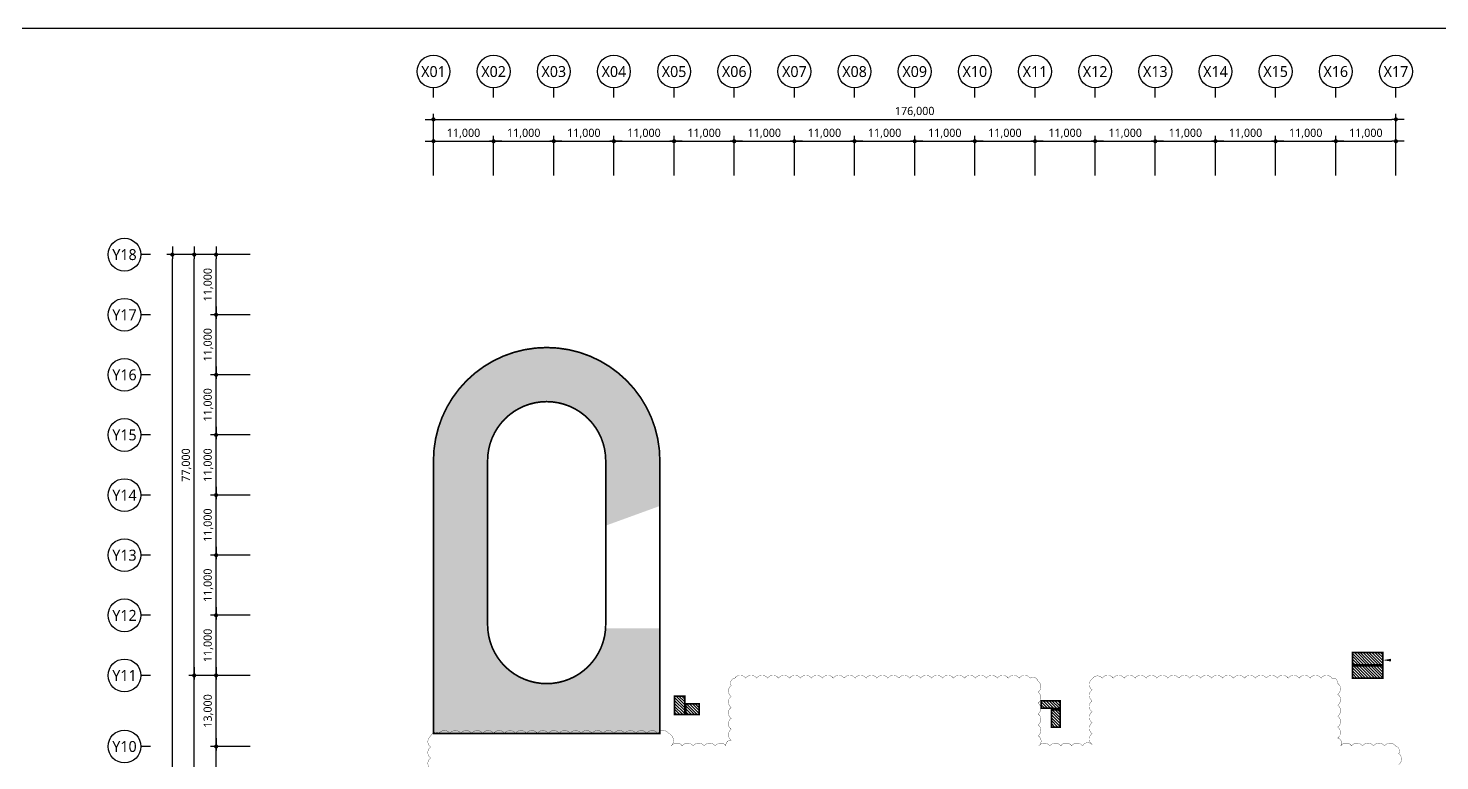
# Model space of a CAD drawing. Header units: millimetres. Extents: x 1037297 to 2672330, y 928637 to 1464837.
# Drawn here: x 1434813 to 1692930, y 1062687 to 1196737 of the extents above; entities that cross this region are included whole.
import ezdxf
from ezdxf.enums import TextEntityAlignment as Align

# ---------------------------------------------------------------- set-up
doc = ezdxf.new("R2010")
doc.units = ezdxf.units.MM
doc.header["$LTSCALE"] = 5
doc.header["$MEASUREMENT"] = 0
doc.header["$PDSIZE"] = -10
doc.linetypes.add('ACAD_ISO12W100', pattern=[21, 12, -3, 0, -3, 0, -3])
doc.linetypes.add('JIS_09_15', pattern=[18.9, 15, -0.9, 0.6, -0.9, 0.6, -0.9])
doc.layers.get('0').update_dxf_attribs({"linetype": 'CONTINUOUS'})
doc.layers.get('Defpoints').update_dxf_attribs({"color": 153, "linetype": 'CONTINUOUS'})
for name, color, linetype, lineweight in [('A-AXIS-BUBL', 7, 'CONTINUOUS', 25), ('A-DIMS', 7, 'CONTINUOUS', 25), ('A-MKXS-LEAD', 7, 'CONTINUOUS', 25), ('A-XXXX-TXT2', 3, 'CONTINUOUS', 25), ('REV-202205', 20, 'CONTINUOUS', 25)]:
    doc.layers.add(name, color=color, linetype=linetype, lineweight=lineweight)
doc.layers.add('방수', color=7, linetype='CONTINUOUS')
doc.styles.add('HY울릉도L', font='')
doc.styles.add('맑은고딕', font='malgun.ttf')
doc.styles.get('HY울릉도L').set_extended_font_data('HYwulM')
doc.dimstyles.new('CDIM', dxfattribs={"dimtxt": 3, "dimasz": 1.5, "dimexe": 2, "dimexo": 1, "dimgap": 1, "dimtad": 1, "dimdec": 0, "dimrnd": 0.5, "dimzin": 0, "dimdsep": 32, "dimlunit": 6, "dimtxsty": 'HY울릉도L', "dimblk1": '_CIDOT', "dimblk2": '_CIDOT', "dimsah": 1, "dimcen": 5.5, "dimclrd": 2, "dimclre": 2, "dimclrt": 7, "dimadec": 0, "dimazin": 0, "dimtfac": 1, "dimtdec": 0, "dimtix": 1, "dimtmove": 2, "dimatfit": 1, "dimldrblk": '_CIDOT', "dimfxl": 1, "dimtolj": 1, "dimtzin": 0, "dimlwd": -1, "dimarcsym": 0})

# ---------------------------------------------------------------- blocks, each defined once
blk = doc.blocks.new('_CIDOT')
at = {"color": 0, "linetype": 'ByBlock'}
blk.add_line((2, 0), (-1, 0), dxfattribs=at)
at = {"color": 0, "linetype": 'ByBlock', "const_width": 0.5}
blk.add_lwpolyline([(-0.25, 0, 1), (0.25, 0, 1)], format="xyb", close=True, dxfattribs=at)
blk = doc.blocks.new('*D15')
at = {"layer": 'A-DIMS', "lineweight": -2, "transparency": 16777216}
for p, q in [((93193, 151121), (85943, 151121)), ((93193, 135121), (85943, 135121))]:
    blk.add_line(p, q, dxfattribs=at)
at = {"layer": 'A-DIMS', "transparency": 16777216}
blk.add_line((86943, 135871), (86943, 150371), dxfattribs=at)
at = {"layer": 'Defpoints', "color": 0, "transparency": 16777216}
for p in [(86943, 151121), (93693, 151121), (93693, 135121)]:
    blk.add_point(p, dxfattribs=at)
at = {"layer": 'A-DIMS', "transparency": 16777216, "xscale": 750, "yscale": 750, "zscale": 750}
for p, rotation in [((86943, 151121), 90), ((86943, 135121), 270)]:
    blk.add_blockref('_CIDOT', p, dxfattribs=dict(at, rotation=rotation))
at = {"layer": 'A-DIMS', "color": 3, "transparency": 16777216, "insert": (85538, 143121), "char_height": 1500, "attachment_point": 5, "rotation": 90, "style": '맑은고딕'}
blk.add_mtext('\\A1;16,000', dxfattribs=at)
blk = doc.blocks.new('*D16')
at = {"layer": 'A-DIMS', "lineweight": -2, "transparency": 16777216}
for p, q in [((93193, 164121), (85943, 164121)), ((93193, 151121), (85943, 151121))]:
    blk.add_line(p, q, dxfattribs=at)
at = {"layer": 'A-DIMS', "transparency": 16777216}
blk.add_line((86943, 151871), (86943, 163371), dxfattribs=at)
at = {"layer": 'Defpoints', "color": 0, "transparency": 16777216}
for p in [(86943, 164121), (93693, 164121), (93693, 151121)]:
    blk.add_point(p, dxfattribs=at)
at = {"layer": 'A-DIMS', "transparency": 16777216, "xscale": 750, "yscale": 750, "zscale": 750}
for p, rotation in [((86943, 164121), 90), ((86943, 151121), 270)]:
    blk.add_blockref('_CIDOT', p, dxfattribs=dict(at, rotation=rotation))
at = {"layer": 'A-DIMS', "color": 3, "transparency": 16777216, "insert": (85538, 157621), "char_height": 1500, "attachment_point": 5, "rotation": 90, "style": '맑은고딕'}
blk.add_mtext('\\A1;13,000', dxfattribs=at)
blk = doc.blocks.new('*D17')
at = {"layer": 'A-DIMS', "lineweight": -2, "transparency": 16777216}
for p, q in [((93193, 175121), (85943, 175121)), ((93193, 164121), (85943, 164121))]:
    blk.add_line(p, q, dxfattribs=at)
at = {"layer": 'A-DIMS', "transparency": 16777216}
blk.add_line((86943, 164871), (86943, 174371), dxfattribs=at)
at = {"layer": 'Defpoints', "color": 0, "transparency": 16777216}
for p in [(86943, 175121), (93693, 175121), (93693, 164121)]:
    blk.add_point(p, dxfattribs=at)
at = {"layer": 'A-DIMS', "transparency": 16777216, "xscale": 750, "yscale": 750, "zscale": 750}
for p, rotation in [((86943, 175121), 90), ((86943, 164121), 270)]:
    blk.add_blockref('_CIDOT', p, dxfattribs=dict(at, rotation=rotation))
at = {"layer": 'A-DIMS', "color": 3, "transparency": 16777216, "insert": (85538, 169621), "char_height": 1500, "attachment_point": 5, "rotation": 90, "style": '맑은고딕'}
blk.add_mtext('\\A1;11,000', dxfattribs=at)
blk = doc.blocks.new('*D18')
at = {"layer": 'A-DIMS', "lineweight": -2, "transparency": 16777216}
for p, q in [((93193, 186121), (85943, 186121)), ((93193, 175121), (85943, 175121))]:
    blk.add_line(p, q, dxfattribs=at)
at = {"layer": 'A-DIMS', "transparency": 16777216}
blk.add_line((86943, 175871), (86943, 185371), dxfattribs=at)
at = {"layer": 'Defpoints', "color": 0, "transparency": 16777216}
for p in [(86943, 186121), (93693, 186121), (93693, 175121)]:
    blk.add_point(p, dxfattribs=at)
at = {"layer": 'A-DIMS', "transparency": 16777216, "xscale": 750, "yscale": 750, "zscale": 750}
for p, rotation in [((86943, 186121), 90), ((86943, 175121), 270)]:
    blk.add_blockref('_CIDOT', p, dxfattribs=dict(at, rotation=rotation))
at = {"layer": 'A-DIMS', "color": 3, "transparency": 16777216, "insert": (85538, 180621), "char_height": 1500, "attachment_point": 5, "rotation": 90, "style": '맑은고딕'}
blk.add_mtext('\\A1;11,000', dxfattribs=at)
blk = doc.blocks.new('*D19')
at = {"layer": 'A-DIMS', "lineweight": -2, "transparency": 16777216}
for p, q in [((93193, 197121), (85943, 197121)), ((93193, 186121), (85943, 186121))]:
    blk.add_line(p, q, dxfattribs=at)
at = {"layer": 'A-DIMS', "transparency": 16777216}
blk.add_line((86943, 186871), (86943, 196371), dxfattribs=at)
at = {"layer": 'Defpoints', "color": 0, "transparency": 16777216}
for p in [(86943, 197121), (93693, 197121), (93693, 186121)]:
    blk.add_point(p, dxfattribs=at)
at = {"layer": 'A-DIMS', "transparency": 16777216, "xscale": 750, "yscale": 750, "zscale": 750}
for p, rotation in [((86943, 197121), 90), ((86943, 186121), 270)]:
    blk.add_blockref('_CIDOT', p, dxfattribs=dict(at, rotation=rotation))
at = {"layer": 'A-DIMS', "color": 3, "transparency": 16777216, "insert": (85538, 191621), "char_height": 1500, "attachment_point": 5, "rotation": 90, "style": '맑은고딕'}
blk.add_mtext('\\A1;11,000', dxfattribs=at)
blk = doc.blocks.new('*D20')
at = {"layer": 'A-DIMS', "lineweight": -2, "transparency": 16777216}
for p, q in [((93193, 208121), (85943, 208121)), ((93193, 197121), (85943, 197121))]:
    blk.add_line(p, q, dxfattribs=at)
at = {"layer": 'A-DIMS', "transparency": 16777216}
blk.add_line((86943, 197871), (86943, 207371), dxfattribs=at)
at = {"layer": 'Defpoints', "color": 0, "transparency": 16777216}
for p in [(86943, 208121), (93693, 208121), (93693, 197121)]:
    blk.add_point(p, dxfattribs=at)
at = {"layer": 'A-DIMS', "transparency": 16777216, "xscale": 750, "yscale": 750, "zscale": 750}
for p, rotation in [((86943, 208121), 90), ((86943, 197121), 270)]:
    blk.add_blockref('_CIDOT', p, dxfattribs=dict(at, rotation=rotation))
at = {"layer": 'A-DIMS', "color": 3, "transparency": 16777216, "insert": (85538, 202621), "char_height": 1500, "attachment_point": 5, "rotation": 90, "style": '맑은고딕'}
blk.add_mtext('\\A1;11,000', dxfattribs=at)
blk = doc.blocks.new('*D21')
at = {"layer": 'A-DIMS', "lineweight": -2, "transparency": 16777216}
for p, q in [((93193, 219121), (85943, 219121)), ((93193, 208121), (85943, 208121))]:
    blk.add_line(p, q, dxfattribs=at)
at = {"layer": 'A-DIMS', "transparency": 16777216}
blk.add_line((86943, 208871), (86943, 218371), dxfattribs=at)
at = {"layer": 'Defpoints', "color": 0, "transparency": 16777216}
for p in [(86943, 219121), (93693, 219121), (93693, 208121)]:
    blk.add_point(p, dxfattribs=at)
at = {"layer": 'A-DIMS', "transparency": 16777216, "xscale": 750, "yscale": 750, "zscale": 750}
for p, rotation in [((86943, 219121), 90), ((86943, 208121), 270)]:
    blk.add_blockref('_CIDOT', p, dxfattribs=dict(at, rotation=rotation))
at = {"layer": 'A-DIMS', "color": 3, "transparency": 16777216, "insert": (85538, 213621), "char_height": 1500, "attachment_point": 5, "rotation": 90, "style": '맑은고딕'}
blk.add_mtext('\\A1;11,000', dxfattribs=at)
blk = doc.blocks.new('*D22')
at = {"layer": 'A-DIMS', "lineweight": -2, "transparency": 16777216}
for p, q in [((93193, 230121), (85943, 230121)), ((93193, 219121), (85943, 219121))]:
    blk.add_line(p, q, dxfattribs=at)
at = {"layer": 'A-DIMS', "transparency": 16777216}
blk.add_line((86943, 219871), (86943, 229371), dxfattribs=at)
at = {"layer": 'Defpoints', "color": 0, "transparency": 16777216}
for p in [(86943, 230121), (93693, 230121), (93693, 219121)]:
    blk.add_point(p, dxfattribs=at)
at = {"layer": 'A-DIMS', "transparency": 16777216, "xscale": 750, "yscale": 750, "zscale": 750}
for p, rotation in [((86943, 230121), 90), ((86943, 219121), 270)]:
    blk.add_blockref('_CIDOT', p, dxfattribs=dict(at, rotation=rotation))
at = {"layer": 'A-DIMS', "color": 3, "transparency": 16777216, "insert": (85538, 224621), "char_height": 1500, "attachment_point": 5, "rotation": 90, "style": '맑은고딕'}
blk.add_mtext('\\A1;11,000', dxfattribs=at)
blk = doc.blocks.new('*D23')
at = {"layer": 'A-DIMS', "lineweight": -2, "transparency": 16777216}
for p, q in [((93193, 241121), (85943, 241121)), ((93193, 230121), (85943, 230121))]:
    blk.add_line(p, q, dxfattribs=at)
at = {"layer": 'A-DIMS', "transparency": 16777216}
blk.add_line((86943, 230871), (86943, 240371), dxfattribs=at)
at = {"layer": 'Defpoints', "color": 0, "transparency": 16777216}
for p in [(86943, 241121), (93693, 241121), (93693, 230121)]:
    blk.add_point(p, dxfattribs=at)
at = {"layer": 'A-DIMS', "transparency": 16777216, "xscale": 750, "yscale": 750, "zscale": 750}
for p, rotation in [((86943, 241121), 90), ((86943, 230121), 270)]:
    blk.add_blockref('_CIDOT', p, dxfattribs=dict(at, rotation=rotation))
at = {"layer": 'A-DIMS', "color": 3, "transparency": 16777216, "insert": (85538, 235621), "char_height": 1500, "attachment_point": 5, "rotation": 90, "style": '맑은고딕'}
blk.add_mtext('\\A1;11,000', dxfattribs=at)
blk = doc.blocks.new('*D25')
at = {"layer": 'A-DIMS', "lineweight": -2, "transparency": 16777216}
for p, q in [((93193, 241121), (77943, 241121)), ((93193, 45121), (77943, 45121))]:
    blk.add_line(p, q, dxfattribs=at)
at = {"layer": 'A-DIMS', "transparency": 16777216}
blk.add_line((78943, 45871), (78943, 240371), dxfattribs=at)
at = {"layer": 'Defpoints', "color": 0, "transparency": 16777216}
for p in [(78943, 241121), (93693, 241121), (93693, 45121)]:
    blk.add_point(p, dxfattribs=at)
at = {"layer": 'A-DIMS', "transparency": 16777216, "xscale": 750, "yscale": 750, "zscale": 750}
for p, rotation in [((78943, 241121), 90), ((78943, 45121), 270)]:
    blk.add_blockref('_CIDOT', p, dxfattribs=dict(at, rotation=rotation))
at = {"layer": 'A-DIMS', "color": 3, "transparency": 16777216, "insert": (77538, 143121), "char_height": 1500, "attachment_point": 5, "rotation": 90, "style": '맑은고딕'}
blk.add_mtext('\\A1;196,000', dxfattribs=at)
blk = doc.blocks.new('*D27')
at = {"layer": 'A-DIMS', "lineweight": -2, "transparency": 16777216}
for p, q in [((93193, 164121), (81943, 164121)), ((93193, 122121), (81943, 122121))]:
    blk.add_line(p, q, dxfattribs=at)
at = {"layer": 'A-DIMS', "transparency": 16777216}
blk.add_line((82943, 122871), (82943, 163371), dxfattribs=at)
at = {"layer": 'Defpoints', "color": 0, "transparency": 16777216}
for p in [(82943, 164121), (93693, 164121), (93693, 122121)]:
    blk.add_point(p, dxfattribs=at)
at = {"layer": 'A-DIMS', "transparency": 16777216, "xscale": 750, "yscale": 750, "zscale": 750}
for p, rotation in [((82943, 164121), 90), ((82943, 122121), 270)]:
    blk.add_blockref('_CIDOT', p, dxfattribs=dict(at, rotation=rotation))
at = {"layer": 'A-DIMS', "color": 3, "transparency": 16777216, "insert": (81542, 143121), "char_height": 1500, "attachment_point": 5, "rotation": 90, "style": '맑은고딕'}
blk.add_mtext('\\A1;42,000', dxfattribs=at)
blk = doc.blocks.new('*D28')
at = {"layer": 'A-DIMS', "lineweight": -2, "transparency": 16777216}
for p, q in [((93193, 241121), (81943, 241121)), ((93193, 164121), (81943, 164121))]:
    blk.add_line(p, q, dxfattribs=at)
at = {"layer": 'A-DIMS', "transparency": 16777216}
blk.add_line((82943, 164871), (82943, 240371), dxfattribs=at)
at = {"layer": 'Defpoints', "color": 0, "transparency": 16777216}
for p in [(82943, 241121), (93693, 241121), (93693, 164121)]:
    blk.add_point(p, dxfattribs=at)
at = {"layer": 'A-DIMS', "transparency": 16777216, "xscale": 750, "yscale": 750, "zscale": 750}
for p, rotation in [((82943, 241121), 90), ((82943, 164121), 270)]:
    blk.add_blockref('_CIDOT', p, dxfattribs=dict(at, rotation=rotation))
at = {"layer": 'A-DIMS', "color": 3, "transparency": 16777216, "insert": (81542, 202621), "char_height": 1500, "attachment_point": 5, "rotation": 90, "style": '맑은고딕'}
blk.add_mtext('\\A1;77,000', dxfattribs=at)
blk = doc.blocks.new('*D29')
at = {"layer": 'A-DIMS', "lineweight": -2, "transparency": 16777216}
for p, q in [((148693, 255621), (148693, 262871)), ((159693, 255621), (159693, 262871))]:
    blk.add_line(p, q, dxfattribs=at)
at = {"layer": 'A-DIMS', "transparency": 16777216}
blk.add_line((149443, 261871), (158943, 261871), dxfattribs=at)
at = {"layer": 'Defpoints', "color": 0, "transparency": 16777216}
for p in [(159693, 261871), (148693, 255121), (159693, 255121)]:
    blk.add_point(p, dxfattribs=at)
at = {"layer": 'A-DIMS', "transparency": 16777216, "xscale": 750, "yscale": 750, "zscale": 750, "rotation": 180}
blk.add_blockref('_CIDOT', (148693, 261871), dxfattribs=at)
at = {"layer": 'A-DIMS', "transparency": 16777216, "xscale": 750, "yscale": 750, "zscale": 750}
blk.add_blockref('_CIDOT', (159693, 261871), dxfattribs=at)
at = {"layer": 'A-DIMS', "color": 3, "transparency": 16777216, "insert": (154193, 263275), "char_height": 1500, "attachment_point": 5, "style": '맑은고딕'}
blk.add_mtext('\\A1;11,000', dxfattribs=at)
blk = doc.blocks.new('*D30')
at = {"layer": 'A-DIMS', "lineweight": -2, "transparency": 16777216}
for p, q in [((159693, 255621), (159693, 262871)), ((170693, 255621), (170693, 262871))]:
    blk.add_line(p, q, dxfattribs=at)
at = {"layer": 'A-DIMS', "transparency": 16777216}
blk.add_line((160443, 261871), (169943, 261871), dxfattribs=at)
at = {"layer": 'Defpoints', "color": 0, "transparency": 16777216}
for p in [(170693, 261871), (159693, 255121), (170693, 255121)]:
    blk.add_point(p, dxfattribs=at)
at = {"layer": 'A-DIMS', "transparency": 16777216, "xscale": 750, "yscale": 750, "zscale": 750, "rotation": 180}
blk.add_blockref('_CIDOT', (159693, 261871), dxfattribs=at)
at = {"layer": 'A-DIMS', "transparency": 16777216, "xscale": 750, "yscale": 750, "zscale": 750}
blk.add_blockref('_CIDOT', (170693, 261871), dxfattribs=at)
at = {"layer": 'A-DIMS', "color": 3, "transparency": 16777216, "insert": (165193, 263275), "char_height": 1500, "attachment_point": 5, "style": '맑은고딕'}
blk.add_mtext('\\A1;11,000', dxfattribs=at)
blk = doc.blocks.new('*D31')
at = {"layer": 'A-DIMS', "lineweight": -2, "transparency": 16777216}
for p, q in [((170693, 255621), (170693, 262871)), ((181693, 255621), (181693, 262871))]:
    blk.add_line(p, q, dxfattribs=at)
at = {"layer": 'A-DIMS', "transparency": 16777216}
blk.add_line((171443, 261871), (180943, 261871), dxfattribs=at)
at = {"layer": 'Defpoints', "color": 0, "transparency": 16777216}
for p in [(181693, 261871), (170693, 255121), (181693, 255121)]:
    blk.add_point(p, dxfattribs=at)
at = {"layer": 'A-DIMS', "transparency": 16777216, "xscale": 750, "yscale": 750, "zscale": 750, "rotation": 180}
blk.add_blockref('_CIDOT', (170693, 261871), dxfattribs=at)
at = {"layer": 'A-DIMS', "transparency": 16777216, "xscale": 750, "yscale": 750, "zscale": 750}
blk.add_blockref('_CIDOT', (181693, 261871), dxfattribs=at)
at = {"layer": 'A-DIMS', "color": 3, "transparency": 16777216, "insert": (176193, 263275), "char_height": 1500, "attachment_point": 5, "style": '맑은고딕'}
blk.add_mtext('\\A1;11,000', dxfattribs=at)
blk = doc.blocks.new('*D32')
at = {"layer": 'A-DIMS', "lineweight": -2, "transparency": 16777216}
for p, q in [((181693, 255621), (181693, 262871)), ((192693, 255621), (192693, 262871))]:
    blk.add_line(p, q, dxfattribs=at)
at = {"layer": 'A-DIMS', "transparency": 16777216}
blk.add_line((182443, 261871), (191943, 261871), dxfattribs=at)
at = {"layer": 'Defpoints', "color": 0, "transparency": 16777216}
for p in [(192693, 261871), (181693, 255121), (192693, 255121)]:
    blk.add_point(p, dxfattribs=at)
at = {"layer": 'A-DIMS', "transparency": 16777216, "xscale": 750, "yscale": 750, "zscale": 750, "rotation": 180}
blk.add_blockref('_CIDOT', (181693, 261871), dxfattribs=at)
at = {"layer": 'A-DIMS', "transparency": 16777216, "xscale": 750, "yscale": 750, "zscale": 750}
blk.add_blockref('_CIDOT', (192693, 261871), dxfattribs=at)
at = {"layer": 'A-DIMS', "color": 3, "transparency": 16777216, "insert": (187193, 263275), "char_height": 1500, "attachment_point": 5, "style": '맑은고딕'}
blk.add_mtext('\\A1;11,000', dxfattribs=at)
blk = doc.blocks.new('*D33')
at = {"layer": 'A-DIMS', "lineweight": -2, "transparency": 16777216}
for p, q in [((192693, 255621), (192693, 262871)), ((203693, 255621), (203693, 262871))]:
    blk.add_line(p, q, dxfattribs=at)
at = {"layer": 'A-DIMS', "transparency": 16777216}
blk.add_line((193443, 261871), (202943, 261871), dxfattribs=at)
at = {"layer": 'Defpoints', "color": 0, "transparency": 16777216}
for p in [(203693, 261871), (192693, 255121), (203693, 255121)]:
    blk.add_point(p, dxfattribs=at)
at = {"layer": 'A-DIMS', "transparency": 16777216, "xscale": 750, "yscale": 750, "zscale": 750, "rotation": 180}
blk.add_blockref('_CIDOT', (192693, 261871), dxfattribs=at)
at = {"layer": 'A-DIMS', "transparency": 16777216, "xscale": 750, "yscale": 750, "zscale": 750}
blk.add_blockref('_CIDOT', (203693, 261871), dxfattribs=at)
at = {"layer": 'A-DIMS', "color": 3, "transparency": 16777216, "insert": (198193, 263275), "char_height": 1500, "attachment_point": 5, "style": '맑은고딕'}
blk.add_mtext('\\A1;11,000', dxfattribs=at)
blk = doc.blocks.new('*D34')
at = {"layer": 'A-DIMS', "lineweight": -2, "transparency": 16777216}
for p, q in [((203693, 255621), (203693, 262871)), ((214693, 255621), (214693, 262871))]:
    blk.add_line(p, q, dxfattribs=at)
at = {"layer": 'A-DIMS', "transparency": 16777216}
blk.add_line((204443, 261871), (213943, 261871), dxfattribs=at)
at = {"layer": 'Defpoints', "color": 0, "transparency": 16777216}
for p in [(214693, 261871), (203693, 255121), (214693, 255121)]:
    blk.add_point(p, dxfattribs=at)
at = {"layer": 'A-DIMS', "transparency": 16777216, "xscale": 750, "yscale": 750, "zscale": 750, "rotation": 180}
blk.add_blockref('_CIDOT', (203693, 261871), dxfattribs=at)
at = {"layer": 'A-DIMS', "transparency": 16777216, "xscale": 750, "yscale": 750, "zscale": 750}
blk.add_blockref('_CIDOT', (214693, 261871), dxfattribs=at)
at = {"layer": 'A-DIMS', "color": 3, "transparency": 16777216, "insert": (209193, 263275), "char_height": 1500, "attachment_point": 5, "style": '맑은고딕'}
blk.add_mtext('\\A1;11,000', dxfattribs=at)
blk = doc.blocks.new('*D35')
at = {"layer": 'A-DIMS', "lineweight": -2, "transparency": 16777216}
for p, q in [((214693, 255621), (214693, 262871)), ((225693, 255621), (225693, 262871))]:
    blk.add_line(p, q, dxfattribs=at)
at = {"layer": 'A-DIMS', "transparency": 16777216}
blk.add_line((215443, 261871), (224943, 261871), dxfattribs=at)
at = {"layer": 'Defpoints', "color": 0, "transparency": 16777216}
for p in [(225693, 261871), (214693, 255121), (225693, 255121)]:
    blk.add_point(p, dxfattribs=at)
at = {"layer": 'A-DIMS', "transparency": 16777216, "xscale": 750, "yscale": 750, "zscale": 750, "rotation": 180}
blk.add_blockref('_CIDOT', (214693, 261871), dxfattribs=at)
at = {"layer": 'A-DIMS', "transparency": 16777216, "xscale": 750, "yscale": 750, "zscale": 750}
blk.add_blockref('_CIDOT', (225693, 261871), dxfattribs=at)
at = {"layer": 'A-DIMS', "color": 3, "transparency": 16777216, "insert": (220193, 263275), "char_height": 1500, "attachment_point": 5, "style": '맑은고딕'}
blk.add_mtext('\\A1;11,000', dxfattribs=at)
blk = doc.blocks.new('*D36')
at = {"layer": 'A-DIMS', "lineweight": -2, "transparency": 16777216}
for p, q in [((225693, 255621), (225693, 262871)), ((236693, 255621), (236693, 262871))]:
    blk.add_line(p, q, dxfattribs=at)
at = {"layer": 'A-DIMS', "transparency": 16777216}
blk.add_line((226443, 261871), (235943, 261871), dxfattribs=at)
at = {"layer": 'Defpoints', "color": 0, "transparency": 16777216}
for p in [(236693, 261871), (225693, 255121), (236693, 255121)]:
    blk.add_point(p, dxfattribs=at)
at = {"layer": 'A-DIMS', "transparency": 16777216, "xscale": 750, "yscale": 750, "zscale": 750, "rotation": 180}
blk.add_blockref('_CIDOT', (225693, 261871), dxfattribs=at)
at = {"layer": 'A-DIMS', "transparency": 16777216, "xscale": 750, "yscale": 750, "zscale": 750}
blk.add_blockref('_CIDOT', (236693, 261871), dxfattribs=at)
at = {"layer": 'A-DIMS', "color": 3, "transparency": 16777216, "insert": (231193, 263275), "char_height": 1500, "attachment_point": 5, "style": '맑은고딕'}
blk.add_mtext('\\A1;11,000', dxfattribs=at)
blk = doc.blocks.new('*D37')
at = {"layer": 'A-DIMS', "lineweight": -2, "transparency": 16777216}
for p, q in [((236693, 255621), (236693, 262871)), ((247693, 255621), (247693, 262871))]:
    blk.add_line(p, q, dxfattribs=at)
at = {"layer": 'A-DIMS', "transparency": 16777216}
blk.add_line((237443, 261871), (246943, 261871), dxfattribs=at)
at = {"layer": 'Defpoints', "color": 0, "transparency": 16777216}
for p in [(247693, 261871), (236693, 255121), (247693, 255121)]:
    blk.add_point(p, dxfattribs=at)
at = {"layer": 'A-DIMS', "transparency": 16777216, "xscale": 750, "yscale": 750, "zscale": 750, "rotation": 180}
blk.add_blockref('_CIDOT', (236693, 261871), dxfattribs=at)
at = {"layer": 'A-DIMS', "transparency": 16777216, "xscale": 750, "yscale": 750, "zscale": 750}
blk.add_blockref('_CIDOT', (247693, 261871), dxfattribs=at)
at = {"layer": 'A-DIMS', "color": 3, "transparency": 16777216, "insert": (242193, 263275), "char_height": 1500, "attachment_point": 5, "style": '맑은고딕'}
blk.add_mtext('\\A1;11,000', dxfattribs=at)
blk = doc.blocks.new('*D38')
at = {"layer": 'A-DIMS', "lineweight": -2, "transparency": 16777216}
for p, q in [((247693, 255621), (247693, 262871)), ((258693, 255621), (258693, 262871))]:
    blk.add_line(p, q, dxfattribs=at)
at = {"layer": 'A-DIMS', "transparency": 16777216}
blk.add_line((248443, 261871), (257943, 261871), dxfattribs=at)
at = {"layer": 'Defpoints', "color": 0, "transparency": 16777216}
for p in [(258693, 261871), (247693, 255121), (258693, 255121)]:
    blk.add_point(p, dxfattribs=at)
at = {"layer": 'A-DIMS', "transparency": 16777216, "xscale": 750, "yscale": 750, "zscale": 750, "rotation": 180}
blk.add_blockref('_CIDOT', (247693, 261871), dxfattribs=at)
at = {"layer": 'A-DIMS', "transparency": 16777216, "xscale": 750, "yscale": 750, "zscale": 750}
blk.add_blockref('_CIDOT', (258693, 261871), dxfattribs=at)
at = {"layer": 'A-DIMS', "color": 3, "transparency": 16777216, "insert": (253193, 263275), "char_height": 1500, "attachment_point": 5, "style": '맑은고딕'}
blk.add_mtext('\\A1;11,000', dxfattribs=at)
blk = doc.blocks.new('*D39')
at = {"layer": 'A-DIMS', "lineweight": -2, "transparency": 16777216}
for p, q in [((258693, 255621), (258693, 262871)), ((269693, 255621), (269693, 262871))]:
    blk.add_line(p, q, dxfattribs=at)
at = {"layer": 'A-DIMS', "transparency": 16777216}
blk.add_line((259443, 261871), (268943, 261871), dxfattribs=at)
at = {"layer": 'Defpoints', "color": 0, "transparency": 16777216}
for p in [(269693, 261871), (258693, 255121), (269693, 255121)]:
    blk.add_point(p, dxfattribs=at)
at = {"layer": 'A-DIMS', "transparency": 16777216, "xscale": 750, "yscale": 750, "zscale": 750, "rotation": 180}
blk.add_blockref('_CIDOT', (258693, 261871), dxfattribs=at)
at = {"layer": 'A-DIMS', "transparency": 16777216, "xscale": 750, "yscale": 750, "zscale": 750}
blk.add_blockref('_CIDOT', (269693, 261871), dxfattribs=at)
at = {"layer": 'A-DIMS', "color": 3, "transparency": 16777216, "insert": (264193, 263275), "char_height": 1500, "attachment_point": 5, "style": '맑은고딕'}
blk.add_mtext('\\A1;11,000', dxfattribs=at)
blk = doc.blocks.new('*D40')
at = {"layer": 'A-DIMS', "lineweight": -2, "transparency": 16777216}
for p, q in [((269693, 255621), (269693, 262871)), ((280693, 255621), (280693, 262871))]:
    blk.add_line(p, q, dxfattribs=at)
at = {"layer": 'A-DIMS', "transparency": 16777216}
blk.add_line((270443, 261871), (279943, 261871), dxfattribs=at)
at = {"layer": 'Defpoints', "color": 0, "transparency": 16777216}
for p in [(280693, 261871), (269693, 255121), (280693, 255121)]:
    blk.add_point(p, dxfattribs=at)
at = {"layer": 'A-DIMS', "transparency": 16777216, "xscale": 750, "yscale": 750, "zscale": 750, "rotation": 180}
blk.add_blockref('_CIDOT', (269693, 261871), dxfattribs=at)
at = {"layer": 'A-DIMS', "transparency": 16777216, "xscale": 750, "yscale": 750, "zscale": 750}
blk.add_blockref('_CIDOT', (280693, 261871), dxfattribs=at)
at = {"layer": 'A-DIMS', "color": 3, "transparency": 16777216, "insert": (275193, 263275), "char_height": 1500, "attachment_point": 5, "style": '맑은고딕'}
blk.add_mtext('\\A1;11,000', dxfattribs=at)
blk = doc.blocks.new('*D41')
at = {"layer": 'A-DIMS', "lineweight": -2, "transparency": 16777216}
for p, q in [((280693, 255621), (280693, 262871)), ((291693, 255621), (291693, 262871))]:
    blk.add_line(p, q, dxfattribs=at)
at = {"layer": 'A-DIMS', "transparency": 16777216}
blk.add_line((281443, 261871), (290943, 261871), dxfattribs=at)
at = {"layer": 'Defpoints', "color": 0, "transparency": 16777216}
for p in [(291693, 261871), (280693, 255121), (291693, 255121)]:
    blk.add_point(p, dxfattribs=at)
at = {"layer": 'A-DIMS', "transparency": 16777216, "xscale": 750, "yscale": 750, "zscale": 750, "rotation": 180}
blk.add_blockref('_CIDOT', (280693, 261871), dxfattribs=at)
at = {"layer": 'A-DIMS', "transparency": 16777216, "xscale": 750, "yscale": 750, "zscale": 750}
blk.add_blockref('_CIDOT', (291693, 261871), dxfattribs=at)
at = {"layer": 'A-DIMS', "color": 3, "transparency": 16777216, "insert": (286193, 263275), "char_height": 1500, "attachment_point": 5, "style": '맑은고딕'}
blk.add_mtext('\\A1;11,000', dxfattribs=at)
blk = doc.blocks.new('*D42')
at = {"layer": 'A-DIMS', "lineweight": -2, "transparency": 16777216}
for p, q in [((126693, 255621), (126693, 266871)), ((302693, 255621), (302693, 266871))]:
    blk.add_line(p, q, dxfattribs=at)
at = {"layer": 'A-DIMS', "transparency": 16777216}
blk.add_line((127443, 265871), (301943, 265871), dxfattribs=at)
at = {"layer": 'Defpoints', "color": 0, "transparency": 16777216}
for p in [(302693, 265871), (126693, 255121), (302693, 255121)]:
    blk.add_point(p, dxfattribs=at)
at = {"layer": 'A-DIMS', "transparency": 16777216, "xscale": 750, "yscale": 750, "zscale": 750, "rotation": 180}
blk.add_blockref('_CIDOT', (126693, 265871), dxfattribs=at)
at = {"layer": 'A-DIMS', "transparency": 16777216, "xscale": 750, "yscale": 750, "zscale": 750}
blk.add_blockref('_CIDOT', (302693, 265871), dxfattribs=at)
at = {"layer": 'A-DIMS', "color": 3, "transparency": 16777216, "insert": (214693, 267275), "char_height": 1500, "attachment_point": 5, "style": '맑은고딕'}
blk.add_mtext('\\A1;176,000', dxfattribs=at)
blk = doc.blocks.new('*D43')
at = {"layer": 'A-DIMS', "lineweight": -2, "transparency": 16777216}
for p, q in [((291693, 255621), (291693, 262871)), ((302693, 255621), (302693, 262871))]:
    blk.add_line(p, q, dxfattribs=at)
at = {"layer": 'A-DIMS', "transparency": 16777216}
blk.add_line((292443, 261871), (301943, 261871), dxfattribs=at)
at = {"layer": 'Defpoints', "color": 0, "transparency": 16777216}
for p in [(302693, 261871), (291693, 255121), (302693, 255121)]:
    blk.add_point(p, dxfattribs=at)
at = {"layer": 'A-DIMS', "transparency": 16777216, "xscale": 750, "yscale": 750, "zscale": 750, "rotation": 180}
blk.add_blockref('_CIDOT', (291693, 261871), dxfattribs=at)
at = {"layer": 'A-DIMS', "transparency": 16777216, "xscale": 750, "yscale": 750, "zscale": 750}
blk.add_blockref('_CIDOT', (302693, 261871), dxfattribs=at)
at = {"layer": 'A-DIMS', "color": 3, "transparency": 16777216, "insert": (297193, 263275), "char_height": 1500, "attachment_point": 5, "style": '맑은고딕'}
blk.add_mtext('\\A1;11,000', dxfattribs=at)
blk = doc.blocks.new('*D44')
at = {"layer": 'A-DIMS', "lineweight": -2, "transparency": 16777216}
for p, q in [((126693, 255621), (126693, 262871)), ((137693, 255621), (137693, 262871))]:
    blk.add_line(p, q, dxfattribs=at)
at = {"layer": 'A-DIMS', "transparency": 16777216}
blk.add_line((127443, 261871), (136943, 261871), dxfattribs=at)
at = {"layer": 'Defpoints', "color": 0, "transparency": 16777216}
for p in [(137693, 261871), (126693, 255121), (137693, 255121)]:
    blk.add_point(p, dxfattribs=at)
at = {"layer": 'A-DIMS', "transparency": 16777216, "xscale": 750, "yscale": 750, "zscale": 750, "rotation": 180}
blk.add_blockref('_CIDOT', (126693, 261871), dxfattribs=at)
at = {"layer": 'A-DIMS', "transparency": 16777216, "xscale": 750, "yscale": 750, "zscale": 750}
blk.add_blockref('_CIDOT', (137693, 261871), dxfattribs=at)
at = {"layer": 'A-DIMS', "color": 3, "transparency": 16777216, "insert": (132193, 263275), "char_height": 1500, "attachment_point": 5, "style": '맑은고딕'}
blk.add_mtext('\\A1;11,000', dxfattribs=at)
blk = doc.blocks.new('*D45')
at = {"layer": 'A-DIMS', "lineweight": -2, "transparency": 16777216}
for p, q in [((137693, 255621), (137693, 262871)), ((148693, 255621), (148693, 262871))]:
    blk.add_line(p, q, dxfattribs=at)
at = {"layer": 'A-DIMS', "transparency": 16777216}
blk.add_line((138443, 261871), (147943, 261871), dxfattribs=at)
at = {"layer": 'Defpoints', "color": 0, "transparency": 16777216}
for p in [(148693, 261871), (137693, 255121), (148693, 255121)]:
    blk.add_point(p, dxfattribs=at)
at = {"layer": 'A-DIMS', "transparency": 16777216, "xscale": 750, "yscale": 750, "zscale": 750, "rotation": 180}
blk.add_blockref('_CIDOT', (137693, 261871), dxfattribs=at)
at = {"layer": 'A-DIMS', "transparency": 16777216, "xscale": 750, "yscale": 750, "zscale": 750}
blk.add_blockref('_CIDOT', (148693, 261871), dxfattribs=at)
at = {"layer": 'A-DIMS', "color": 3, "transparency": 16777216, "insert": (143193, 263275), "char_height": 1500, "attachment_point": 5, "style": '맑은고딕'}
blk.add_mtext('\\A1;11,000', dxfattribs=at)
blk = doc.blocks.new('DIM(210222)')
for p, q in [((126693, 269870.6), (126693, 271620.6)), ((137693, 269870.6), (137693, 271620.6)), ((148693, 269870.6), (148693, 271620.6)), ((159693, 269870.6), (159693, 271620.6)), ((170693, 269870.6), (170693, 271620.6)), ((181693, 269870.6), (181693, 271620.6)), ((192693, 269870.6), (192693, 271620.6)), ((203693, 269870.6), (203693, 271620.6)), ((214693, 269870.6), (214693, 271620.6)), ((225693, 269870.6), (225693, 271620.6)), ((236693, 269870.6), (236693, 271620.6)), ((247693, 269870.6), (247693, 271620.6)), ((258693, 269870.6), (258693, 271620.6)), ((269693, 269870.6), (269693, 271620.6)), ((280693, 269870.6), (280693, 271620.6)), ((291693, 269870.6), (291693, 271620.6)), ((302693, 269870.6), (302693, 271620.6)), ((74943, 241120.6), (73193, 241120.6)), ((74943, 230120.6), (73193, 230120.6)), ((74943, 219120.6), (73193, 219120.6)), ((74943, 208120.6), (73193, 208120.6)), ((74943, 197120.6), (73193, 197120.6)), ((74943, 186120.6), (73193, 186120.6)), ((74943, 175120.6), (73193, 175120.6)), ((74943, 164120.6), (73193, 164120.6)), ((74943, 151120.6), (73193, 151120.6))]:
    blk.add_line(p, q)
at = {"layer": 'A-AXIS-BUBL', "ltscale": 0.2}
for centre in [(126693, 274620.6), (137693, 274620.6), (148693, 274620.6), (159693, 274620.6), (170693, 274620.6), (181693, 274620.6), (192693, 274620.6), (203693, 274620.6), (214693, 274620.6), (225693, 274620.6), (236693, 274620.6), (247693, 274620.6), (258693, 274620.6), (269693, 274620.6), (280693, 274620.6), (291693, 274620.6), (302693, 274620.6), (70193, 241120.6), (70193, 230120.6), (70193, 219120.6), (70193, 208120.6), (70193, 197120.6), (70193, 186120.6), (70193, 175120.6), (70193, 164120.6), (70193, 151120.6)]:
    blk.add_circle(centre, 3000, dxfattribs=at)
at = {"layer": 'A-XXXX-TXT2', "ltscale": 0.2, "style": '맑은고딕'}
for s, p in [('X01', (126693, 274620.6)), ('X02', (137693, 274620.6)), ('X03', (148693, 274620.6)), ('X04', (159693, 274620.6)), ('X05', (170693, 274620.6)), ('X06', (181693, 274620.6)), ('X07', (192693, 274620.6)), ('X08', (203693, 274620.6)), ('X09', (214693, 274620.6)), ('X10', (225693, 274620.6)), ('X11', (236693, 274620.6)), ('X12', (247693, 274620.6)), ('X13', (258693, 274620.6)), ('X14', (269693, 274620.6)), ('X15', (280693, 274620.6)), ('X16', (291693, 274620.6)), ('X17', (302693, 274620.6)), ('Y18', (70193, 241120.6)), ('Y17', (70193, 230120.6)), ('Y16', (70193, 219120.6)), ('Y15', (70193, 208120.6)), ('Y14', (70193, 197120.6)), ('Y13', (70193, 186120.6)), ('Y12', (70193, 175120.6)), ('Y11', (70193, 164120.6)), ('Y10', (70193, 151120.6))]:
    blk.add_text(s, height=2000, dxfattribs=at).set_placement(p, align=Align.MIDDLE)
at = {"layer": 'A-DIMS'}
for p1, p2, distance, picture, middle in [((126693, 255120.6), (302693, 255120.6), 10750, '*D42', (214693, 267275.5)), ((126693, 255120.6), (137693, 255120.6), 6750, '*D44', (132193, 263275.5)), ((137693, 255120.6), (148693, 255120.6), 6750, '*D45', (143193, 263275.5)), ((148693, 255120.6), (159693, 255120.6), 6750, '*D29', (154193, 263275.5)), ((159693, 255120.6), (170693, 255120.6), 6750, '*D30', (165193, 263275.5)), ((170693, 255120.6), (181693, 255120.6), 6750, '*D31', (176193, 263275.5)), ((181693, 255120.6), (192693, 255120.6), 6750, '*D32', (187193, 263275.5)), ((192693, 255120.6), (203693, 255120.6), 6750, '*D33', (198193, 263275.5)), ((203693, 255120.6), (214693, 255120.6), 6750, '*D34', (209193, 263275.5)), ((214693, 255120.6), (225693, 255120.6), 6750, '*D35', (220193, 263275.5)), ((225693, 255120.6), (236693, 255120.6), 6750, '*D36', (231193, 263275.5)), ((236693, 255120.6), (247693, 255120.6), 6750, '*D37', (242193, 263275.5)), ((247693, 255120.6), (258693, 255120.6), 6750, '*D38', (253193, 263275.5)), ((258693, 255120.6), (269693, 255120.6), 6750, '*D39', (264193, 263275.5)), ((269693, 255120.6), (280693, 255120.6), 6750, '*D40', (275193, 263275.5)), ((280693, 255120.6), (291693, 255120.6), 6750, '*D41', (286193, 263275.5)), ((291693, 255120.6), (302693, 255120.6), 6750, '*D43', (297193, 263275.5)), ((93693, 45120.6), (93693, 241120.6), 14750, '*D25', (77538.1, 143120.6)), ((93693, 164120.6), (93693, 241120.6), 10750, '*D28', (81542.2, 202620.6)), ((93693, 230120.6), (93693, 241120.6), 6750, '*D23', (85538.1, 235620.6)), ((93693, 219120.6), (93693, 230120.6), 6750, '*D22', (85538.1, 224620.6)), ((93693, 208120.6), (93693, 219120.6), 6750, '*D21', (85538.1, 213620.6)), ((93693, 197120.6), (93693, 208120.6), 6750, '*D20', (85538.1, 202620.6)), ((93693, 186120.6), (93693, 197120.6), 6750, '*D19', (85538.1, 191620.6)), ((93693, 175120.6), (93693, 186120.6), 6750, '*D18', (85538.1, 180620.6)), ((93693, 164120.6), (93693, 175120.6), 6750, '*D17', (85538.1, 169620.6)), ((93693, 122120.6), (93693, 164120.6), 10750, '*D27', (81542.2, 143120.6)), ((93693, 151120.6), (93693, 164120.6), 6750, '*D16', (85538.1, 157620.6)), ((93693, 135120.6), (93693, 151120.6), 6750, '*D15', (85538.1, 143120.6))]:
    dim = blk.add_aligned_dim(p1=p1, p2=p2, distance=distance, dimstyle='CDIM', override={"dimscale": 500, "dimtxsty": '맑은고딕', "dimclrd": 256, "dimclre": 256, "dimclrt": 3}, dxfattribs=at)
    dim.commit()
    dim.dimension.update_dxf_attribs({"geometry": picture, "text_midpoint": middle})

msp = doc.modelspace()

# ---------------------------------------------------------------- hatches: boundary and pattern name
at = {"layer": '방수'}
h = msp.add_hatch(dxfattribs=at)
h.set_pattern_fill('HONEY', color=23, scale=5000)
edge = h.paths.add_edge_path(flags=16)
edge.add_arc((1529615, 1087608), 10800, 180, 360)
edge.add_line((1540415, 1087608), (1540415, 1117608))
edge.add_arc((1529615, 1117608), 10800, 360, 540)
edge.add_line((1518815, 1117608), (1518815, 1087608))
edge = h.paths.add_edge_path()
edge.add_line((1550315, 1086908), (1540392, 1086908))
edge.add_arc((1529615, 1087608), 10800, 356.28378, 360)
edge.add_line((1540415, 1087608), (1540415, 1105715))
edge.add_line((1540415, 1105715), (1550315, 1109319))
edge.add_line((1550315, 1109319), (1550315, 1117608))
edge.add_arc((1529615, 1117608), 20700, 0, 180)
edge.add_line((1508915, 1117608), (1508915, 1067708))
edge.add_line((1508915, 1067708), (1550315, 1067708))
edge.add_line((1550315, 1067708), (1550315, 1086908))
h = msp.add_hatch(dxfattribs=at)
h.set_pattern_fill('ANSI31', color=6, scale=3000, angle=90)
h.paths.add_polyline_path([(1554855, 1074508), (1553015, 1074508), (1553015, 1071158), (1554855, 1071158)])
h.paths.add_polyline_path([(1555055, 1073108), (1557515, 1073108), (1557515, 1071158), (1555055, 1071158)])
h.paths.add_polyline_path([(1511315, 1033908), (1511315, 1036808), (1516765, 1036808), (1516765, 1033908)])
h.paths.add_polyline_path([(1516765, 1033708), (1509515, 1033708), (1509515, 1031308), (1516765, 1031308)])
h.paths.add_polyline_path([(1571915, 1042583), (1571915, 1045758), (1570315, 1045758), (1570315, 1042583)])
h.paths.add_polyline_path([(1573765, 1040958), (1573765, 1042283), (1571915, 1042283), (1571915, 1042383), (1570315, 1042383), (1570315, 1040958)])
h.paths.add_polyline_path([(1638975, 1043458), (1640815, 1043458), (1640815, 1040108), (1638975, 1040108)])
h.paths.add_polyline_path([(1636315, 1041508), (1636315, 1043458), (1638775, 1043458), (1638775, 1041508)])
h.paths.add_polyline_path([(1623515, 1072233), (1623515, 1073658), (1620065, 1073658), (1620065, 1072333), (1621915, 1072333), (1621915, 1072233)])
h.paths.add_polyline_path([(1621915, 1072033), (1621915, 1068858), (1623515, 1068858), (1623515, 1072033)])
h.paths.add_polyline_path([(1682515, 1080258), (1682515, 1082508), (1676965, 1082508), (1676965, 1080258)])
h.paths.add_polyline_path([(1676965, 1080058), (1676965, 1077808), (1682515, 1077808), (1682515, 1080058)])

# ---------------------------------------------------------------- linework, layer by layer
msp.add_line((1037297, 1196737), (1756047, 1196737))
at = {"layer": 'A-MKXS-LEAD'}
for points in [[(1679540, 1081108, 0, 500, 0), (1681040, 1081108, 0, 0, 0), (1692495, 1081108, 0, 0, 0)], [(1682515, 1081108, 0, 499, 0), (1684011, 1081108, 0, 499, 0)]]:
    msp.add_lwpolyline(points, format="xyseb", dxfattribs=at)
at = {"layer": 'REV-202205', "const_width": 50}
for points in [[(1552415, 1065408, -0.5205671), (1554415, 1065408, -0.5205671), (1556415, 1065408, -0.5205671), (1558415, 1065408, -0.5205671), (1560415, 1065408, -0.5205671), (1562415, 1065408, -0.5205671), (1563365, 1066458, -0.5205671), (1563365, 1068458, -0.5205671), (1563365, 1070458, -0.5205671), (1563365, 1072458, -0.5205671), (1563365, 1074458, -0.5205671), (1563365, 1076458, -0.5205671), (1564015, 1077808, -0.5205671), (1566015, 1077808, -0.5205671), (1568015, 1077808, -0.5205671), (1570015, 1077808, -0.5205671), (1572015, 1077808, -0.5205671), (1574015, 1077808, -0.5205671), (1576015, 1077808, -0.5205671), (1578015, 1077808, -0.5205671), (1580015, 1077808, -0.5205671), (1582015, 1077808, -0.5205671), (1584015, 1077808, -0.5205671), (1586015, 1077808, -0.5205671), (1588015, 1077808, -0.5205671), (1590015, 1077808, -0.5205671), (1592015, 1077808, -0.5205671), (1594015, 1077808, -0.5205671), (1596015, 1077808, -0.5205671), (1598015, 1077808, -0.5205671), (1600015, 1077808, -0.5205671), (1602015, 1077808, -0.5205671), (1604015, 1077808, -0.5205671), (1606015, 1077808, -0.5205671), (1608015, 1077808, -0.5205671), (1610015, 1077808, -0.5205671), (1612015, 1077808, -0.5205671), (1614015, 1077808, -0.5205671), (1616015, 1077808, -0.5205671), (1618015, 1077808, -0.5205671), (1619465, 1077258, -0.5205671), (1619465, 1075258, -0.5205671), (1619465, 1073258, -0.5205671), (1619465, 1071258, -0.5205671), (1619465, 1069258, -0.5205671), (1619465, 1067258, -0.5205671), (1619615, 1065408, -0.5205671), (1621615, 1065408, -0.5205671), (1623615, 1065408, -0.5205671), (1625615, 1065408, -0.5205671), (1627615, 1065408, -0.5205671), (1629365, 1065658, -0.5205671), (1629365, 1067658, -0.5205671), (1629365, 1069658, -0.5205671), (1629365, 1071658, -0.5205671), (1629365, 1073658, -0.5205671), (1629365, 1075658, -0.5205671), (1629365, 1077658, -0.5205671), (1631215, 1077808, -0.5205671), (1633215, 1077808, -0.5205671), (1635215, 1077808, -0.5205671), (1637215, 1077808, -0.5205671), (1639215, 1077808, -0.5205671), (1641215, 1077808, -0.5205671), (1643215, 1077808, -0.5205671), (1645215, 1077808, -0.5205671), (1647215, 1077808, -0.5205671), (1649215, 1077808, -0.5205671), (1651215, 1077808, -0.5205671), (1653215, 1077808, -0.5205671), (1655215, 1077808, -0.5205671), (1657215, 1077808, -0.5205671), (1659215, 1077808, -0.5205671), (1661215, 1077808, -0.5205671), (1663215, 1077808, -0.5205671), (1665215, 1077808, -0.5205671), (1667215, 1077808, -0.5205671), (1669215, 1077808, -0.5205671), (1671215, 1077808, -0.5205671), (1673215, 1077808, -0.5205671), (1674265, 1076858, -0.5205671), (1674265, 1074858, -0.5205671), (1674265, 1072858, -0.5205671), (1674265, 1070858, -0.5205671), (1674265, 1068858, -0.5205671), (1674265, 1066858, -0.5205671), (1674815, 1065408, -0.5205671), (1676815, 1065408, -0.5205671), (1678815, 1065408, -0.5205671), (1680815, 1065408, -0.5205671), (1682815, 1065408, -0.5205671), (1684815, 1065408, -0.5205671), (1685415, 1064008, -0.5205671), (1685415, 1062008, -0.5205671)], [(1508415, 1061208, -0.5205671), (1508415, 1063208, -0.5205671), (1508415, 1065208, -0.5205671), (1508415, 1067208, -0.5205671), (1509915, 1067708, -0.5205671), (1511915, 1067708, -0.5205671), (1513915, 1067708, -0.5205671), (1515915, 1067708, -0.5205671), (1517915, 1067708, -0.5205671), (1519915, 1067708, -0.5205671), (1521915, 1067708, -0.5205671), (1523915, 1067708, -0.5205671), (1525915, 1067708, -0.5205671), (1527915, 1067708, -0.5205671), (1529915, 1067708, -0.5205671), (1531915, 1067708, -0.5205671), (1533915, 1067708, -0.5205671), (1535915, 1067708, -0.5205671), (1537915, 1067708, -0.5205671), (1539915, 1067708, -0.5205671), (1541915, 1067708, -0.5205671), (1543915, 1067708, -0.5205671), (1545915, 1067708, -0.5205671), (1547915, 1067708, -0.5205671), (1549915, 1067708, -0.5205671), (1551915, 1067708, -0.5205671), (1552415, 1065408, -0.5205671)]]:
    msp.add_lwpolyline(points, format="xyb", dxfattribs=at)
at = {"layer": '방수', "color": 4, "linetype": 'JIS_09_15', "ltscale": 100, "const_width": 300}
msp.add_lwpolyline([(1550315, 1067708), (1550315, 1117608, 1), (1508915, 1117608), (1508915, 1067708)], format="xyb", close=True, dxfattribs=at)
msp.add_lwpolyline([(1518815, 1087608, 1), (1540415, 1087608), (1540415, 1117608, 1), (1518815, 1117608), (1518815, 1087608)], format="xyb", dxfattribs=at)
at = {"layer": '방수', "color": 4, "linetype": 'ACAD_ISO12W100', "ltscale": 10, "const_width": 300}
for points in [[(1682515, 1080258), (1682515, 1082508), (1676965, 1082508), (1676965, 1080258)], [(1676965, 1080058), (1676965, 1077808), (1682515, 1077808), (1682515, 1080058)], [(1554855, 1074508), (1553015, 1074508), (1553015, 1071158), (1554855, 1071158)], [(1623515, 1072233), (1623515, 1073658), (1620065, 1073658), (1620065, 1072333), (1621915, 1072333), (1621915, 1072233)], [(1555055, 1073108), (1557515, 1073108), (1557515, 1071158), (1555055, 1071158)], [(1621915, 1072033), (1621915, 1068858), (1623515, 1068858), (1623515, 1072033)]]:
    msp.add_lwpolyline(points, close=True, dxfattribs=at)

# ---------------------------------------------------------------- block references
msp.add_blockref('DIM(210222)', (1382222, 914187))

doc.saveas('drawing.dxf')
